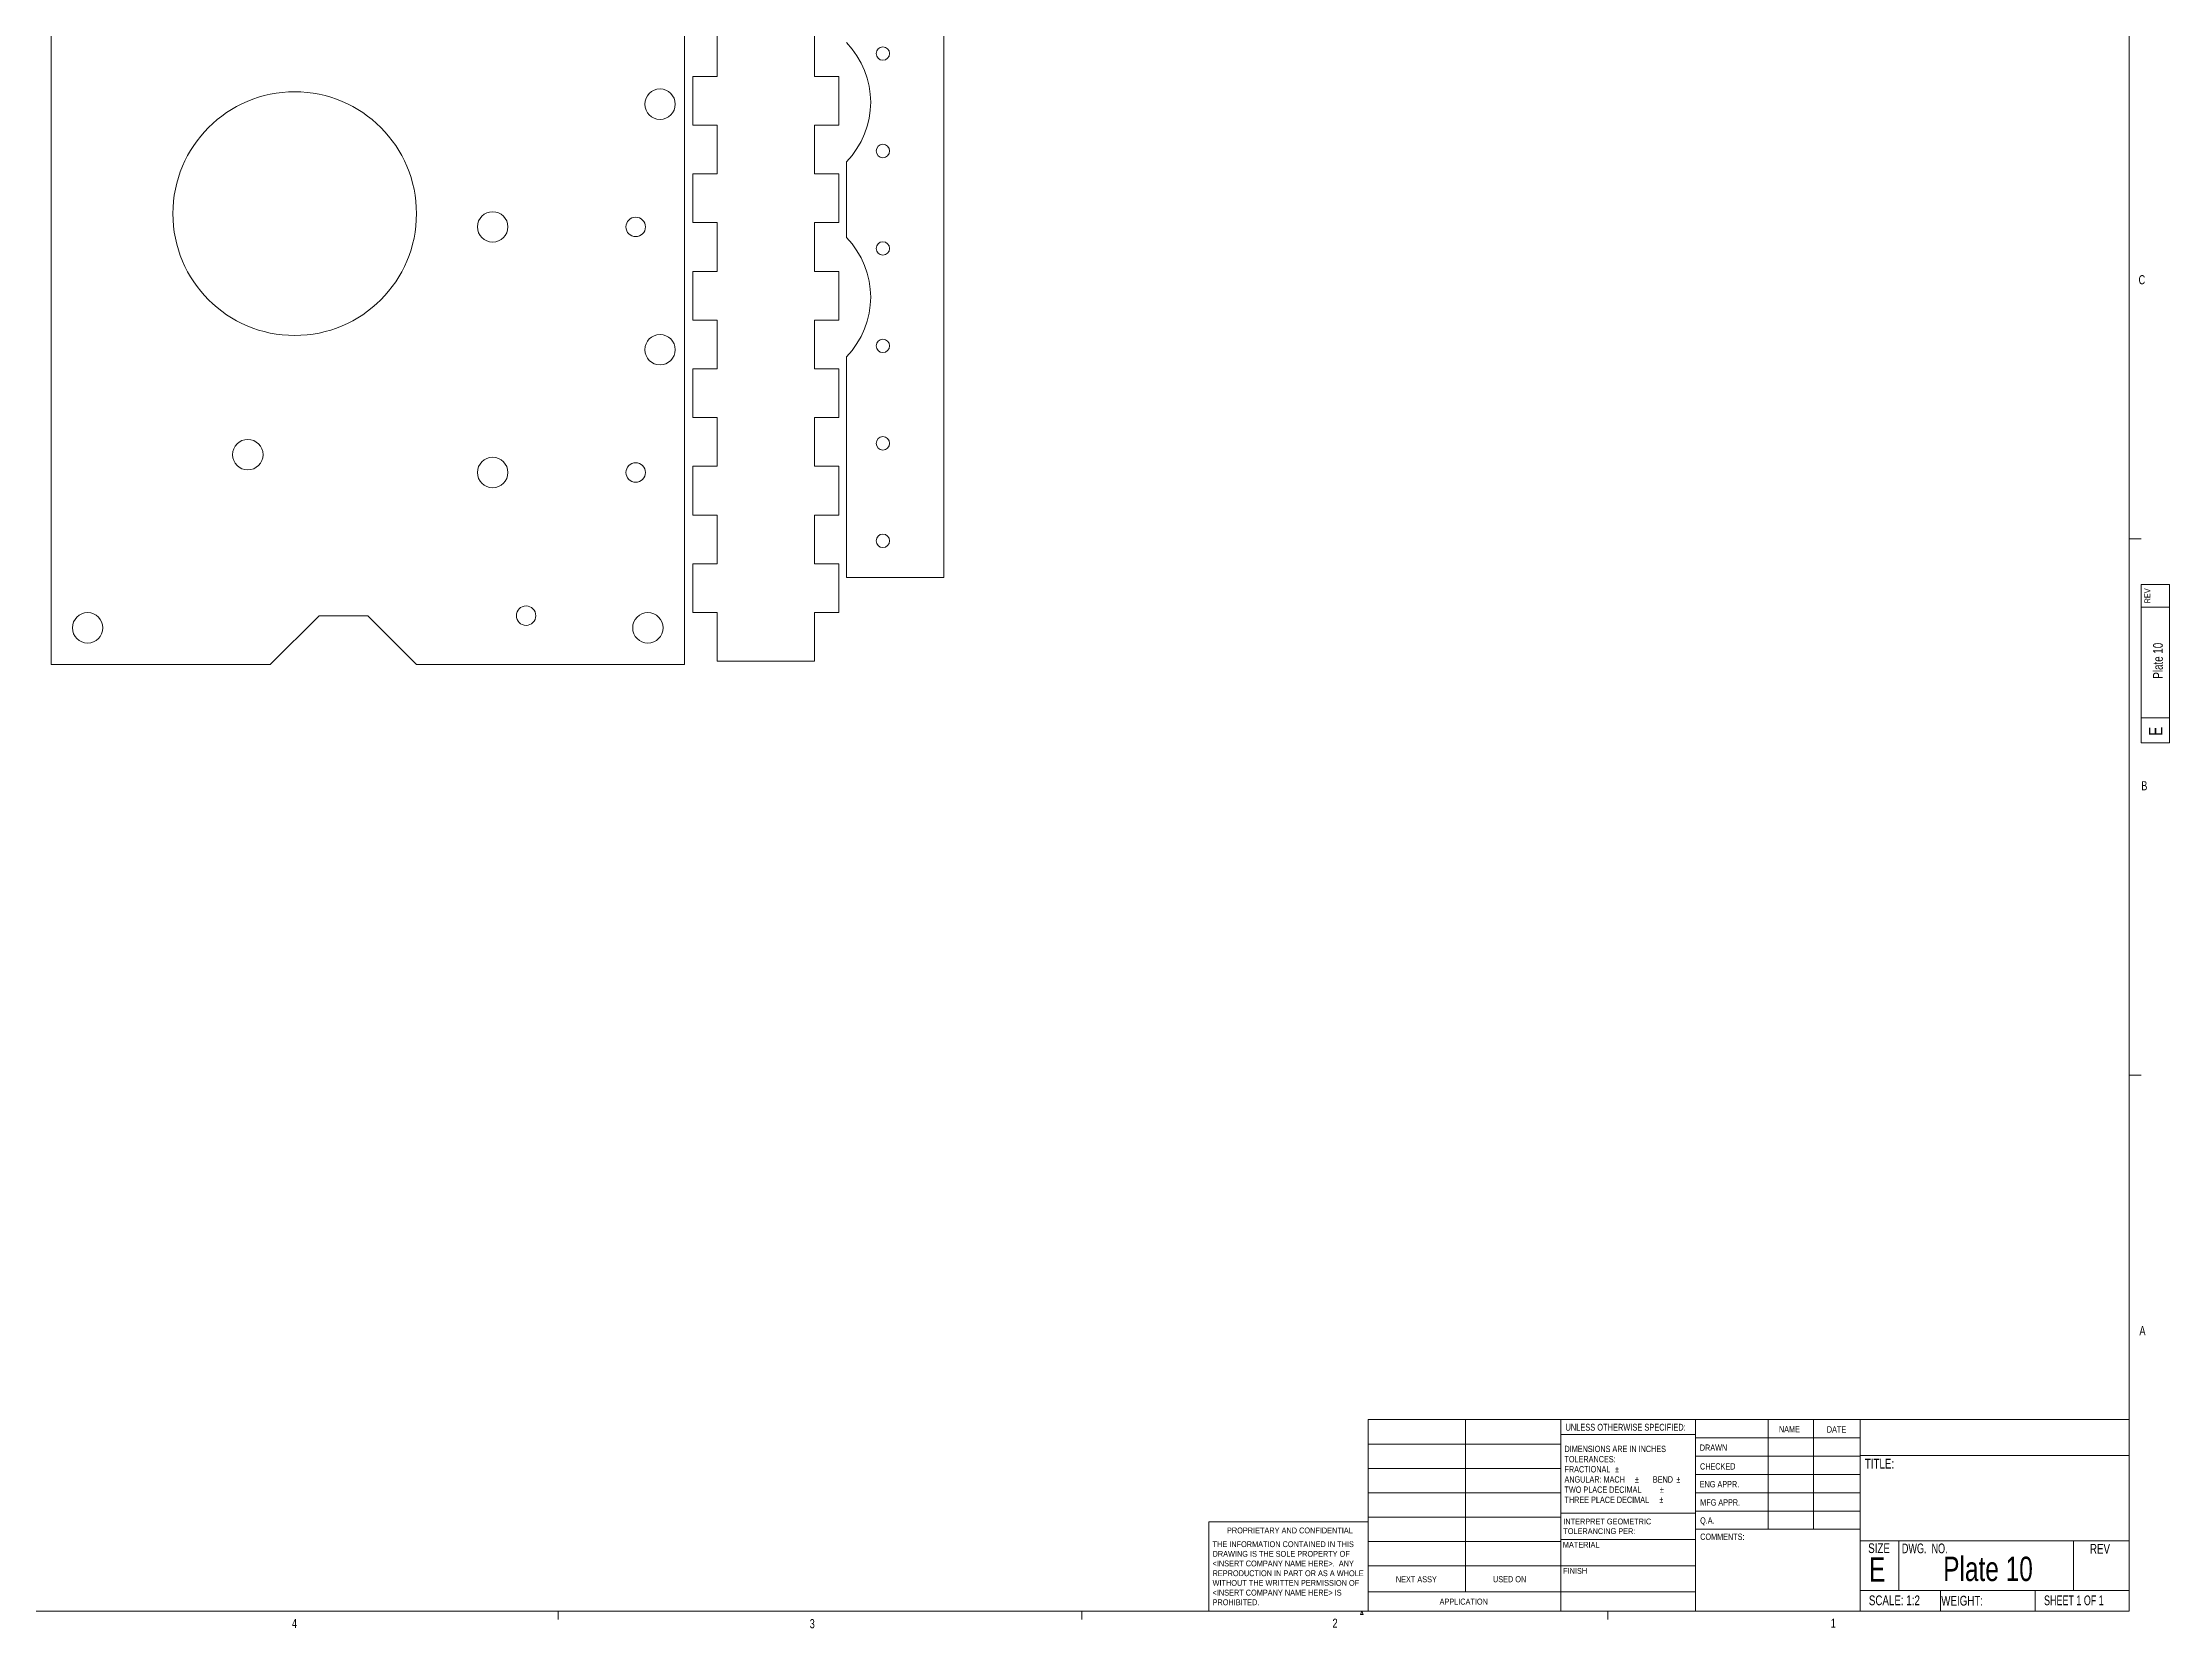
# Model space of a CAD drawing. Header units: inches. Extents: x 0.3 to 43.9, y 0.2 to 33.7.
# Drawn here: x 22.11 to 43.94, y 0.23 to 16.5 of the extents above; entities that cross this region are included whole.
import ezdxf

# ---------------------------------------------------------------- set-up
doc = ezdxf.new("R2010")
doc.units = ezdxf.units.IN
doc.header["$MEASUREMENT"] = 0
doc.styles.add('SLDTEXTSTYLE0', font='TXT', dxfattribs={"width": 0.75})
doc.styles.add('SLDTEXTSTYLE1', font='TXT', dxfattribs={"width": 0.6875})
doc.styles.add('SLDTEXTSTYLE2', font='TXT', dxfattribs={"width": 0.694444})

# ---------------------------------------------------------------- blocks, each defined once
blk = doc.blocks.new('SW_NOTE_0')
at = {"color": 0, "linetype": 'Continuous', "lineweight": 0, "char_height": 0.06, "attachment_point": 1, "style": 'SLDTEXTSTYLE0'}
for s, insert in [('INTERPRET GEOMETRIC', (0, 0.077)), ('TOLERANCING PER:', (0, -0.022))]:
    blk.add_mtext(s, dxfattribs=dict(at, insert=insert))
blk = doc.blocks.new('SW_NOTE_1')
at = {"color": 0, "linetype": 'Continuous', "lineweight": 0, "char_height": 0.065, "attachment_point": 1, "style": 'SLDTEXTSTYLE0'}
for s, insert in [('DIMENSIONS ARE IN INCHES', (0, 0.084)), ('TOLERANCES:', (0, -0.021)), ('FRACTIONAL', (0, -0.125)), ('%%p', (0.518, -0.125)), ('ANGULAR: MACH', (0, -0.229)), ('TWO PLACE DECIMAL', (0, -0.334)), ('%%p', (0.723, -0.229)), ('BEND', (0.907, -0.229)), ('%%p', (0.979, -0.334)), ('%%p', (1.148, -0.229)), ('THREE PLACE DECIMAL', (0, -0.438)), ('%%p', (0.974, -0.438))]:
    blk.add_mtext(s, dxfattribs=dict(at, insert=insert))
blk = doc.blocks.new('SW_NOTE_2')
at = {"color": 0, "linetype": 'Continuous', "lineweight": 0, "char_height": 0.06, "attachment_point": 1, "style": 'SLDTEXTSTYLE0'}
for s, insert in [('THE INFORMATION CONTAINED IN THIS', (0, 0.077)), ('<INSERT COMPANY NAME HERE>.  ANY', (0, -0.121)), ('DRAWING IS THE SOLE PROPERTY OF', (0, -0.022)), ('WITHOUT THE WRITTEN PERMISSION OF', (0, -0.32)), ('<INSERT COMPANY NAME HERE> IS', (0, -0.42)), ('REPRODUCTION IN PART OR AS A WHOLE', (0, -0.221)), ('PROHIBITED.', (0, -0.519))]:
    blk.add_mtext(s, dxfattribs=dict(at, insert=insert))

msp = doc.modelspace()

# ---------------------------------------------------------------- linework, layer by layer
at = {"color": 7, "linetype": 'Continuous', "lineweight": 0}
for p, q in [((43.523, 0.411), (43.523, 33.411)), ((43.523, 11.411), (43.648, 11.411)), ((43.648, 10.943), (43.937, 10.943)), ((43.648, 10.943), (43.648, 9.32)), ((43.937, 10.943), (43.937, 9.32)), ((43.937, 10.71), (43.648, 10.71)), ((43.648, 9.576), (43.937, 9.576)), ((43.648, 9.32), (43.937, 9.32)), ((43.523, 5.911), (43.648, 5.911)), ((35.714, 2.375), (43.523, 2.375)), ((35.714, 0.411), (35.714, 2.375)), ((36.712, 2.375), (36.712, 0.607)), ((37.691, 0.411), (37.691, 2.375)), ((39.073, 2.221), (37.691, 2.221)), ((39.073, 2.375), (39.073, 0.411)), ((39.073, 2.187), (40.764, 2.187)), ((39.817, 2.375), (39.817, 1.25)), ((40.285, 2.375), (40.285, 1.25)), ((40.764, 2.375), (40.764, 0.411)), ((35.714, 2.125), (37.691, 2.125)), ((39.073, 2), (40.764, 2)), ((40.764, 2.008), (43.523, 2.008)), ((35.714, 1.875), (37.691, 1.875)), ((39.073, 1.812), (40.764, 1.812)), ((35.714, 1.625), (37.691, 1.625)), ((40.764, 1.625), (39.073, 1.625)), ((34.077, 0.411), (34.077, 1.325)), ((35.714, 1.325), (34.077, 1.325)), ((35.714, 1.375), (37.691, 1.375)), ((37.691, 1.414), (39.073, 1.414)), ((40.764, 1.437), (39.073, 1.437)), ((35.714, 1.125), (37.691, 1.125)), ((37.691, 1.144), (39.073, 1.144)), ((40.764, 1.25), (39.073, 1.25)), ((40.764, 1.13), (43.523, 1.13)), ((41.16, 1.13), (41.16, 0.623)), ((42.951, 1.13), (42.951, 0.623)), ((35.714, 0.875), (37.691, 0.875)), ((37.691, 0.874), (39.073, 0.874)), ((35.714, 0.607), (39.073, 0.607)), ((40.764, 0.623), (43.523, 0.623)), ((41.587, 0.623), (41.587, 0.411)), ((42.559, 0.623), (42.559, 0.411)), ((43.523, 0.411), (0.523, 0.411)), ((27.398, 0.411), (27.398, 0.326)), ((32.773, 0.411), (32.773, 0.326)), ((35.634, 0.376), (35.648, 0.411)), ((35.66, 0.376), (35.634, 0.376)), ((35.648, 0.411), (35.66, 0.376)), ((38.173, 0.411), (38.173, 0.326))]:
    msp.add_line(p, q, dxfattribs=at)
at = {"color": 7, "linetype": 'Continuous', "lineweight": 15}
for p, q in [((31.357, 11.017), (31.357, 21.892)), ((28.695, 10.124), (28.695, 19.874)), ((22.195, 18.374), (22.195, 10.124)), ((29.031, 16.657), (29.031, 16.157)), ((30.031, 16.157), (30.031, 16.657)), ((28.781, 15.657), (28.781, 16.157)), ((29.031, 16.157), (28.781, 16.157)), ((30.281, 16.157), (30.031, 16.157)), ((30.281, 15.657), (30.281, 16.157)), ((28.781, 15.657), (29.031, 15.657)), ((29.031, 15.657), (29.031, 15.157)), ((30.031, 15.657), (30.281, 15.657)), ((30.031, 15.157), (30.031, 15.657)), ((28.781, 14.657), (28.781, 15.157)), ((29.031, 15.157), (28.781, 15.157)), ((30.281, 15.157), (30.031, 15.157)), ((30.281, 14.657), (30.281, 15.157)), ((30.357, 15.28), (30.357, 14.505)), ((28.781, 14.657), (29.031, 14.657)), ((29.031, 14.657), (29.031, 14.157)), ((30.031, 14.657), (30.281, 14.657)), ((30.031, 14.157), (30.031, 14.657)), ((28.781, 13.657), (28.781, 14.157)), ((29.031, 14.157), (28.781, 14.157)), ((30.281, 14.157), (30.031, 14.157)), ((30.281, 13.657), (30.281, 14.157)), ((28.781, 13.657), (29.031, 13.657)), ((29.031, 13.657), (29.031, 13.157)), ((30.031, 13.657), (30.281, 13.657)), ((30.031, 13.157), (30.031, 13.657)), ((28.781, 12.657), (28.781, 13.157)), ((29.031, 13.157), (28.781, 13.157)), ((30.281, 13.157), (30.031, 13.157)), ((30.281, 12.657), (30.281, 13.157)), ((30.357, 13.28), (30.357, 11.017)), ((28.781, 12.657), (29.031, 12.657)), ((29.031, 12.657), (29.031, 12.157)), ((30.031, 12.157), (30.031, 12.657)), ((30.031, 12.657), (30.281, 12.657)), ((28.781, 11.657), (28.781, 12.157)), ((29.031, 12.157), (28.781, 12.157)), ((30.281, 12.157), (30.031, 12.157)), ((30.281, 11.657), (30.281, 12.157)), ((28.781, 11.657), (29.031, 11.657)), ((29.031, 11.657), (29.031, 11.157)), ((30.031, 11.157), (30.031, 11.657)), ((30.031, 11.657), (30.281, 11.657)), ((28.781, 10.657), (28.781, 11.157)), ((29.031, 11.157), (28.781, 11.157)), ((30.281, 11.157), (30.031, 11.157)), ((30.281, 10.657), (30.281, 11.157)), ((30.357, 11.017), (31.357, 11.017)), ((24.945, 10.624), (24.445, 10.124)), ((25.445, 10.624), (24.945, 10.624)), ((25.945, 10.124), (25.445, 10.624)), ((28.781, 10.657), (29.031, 10.657)), ((29.031, 10.657), (29.031, 10.157)), ((30.031, 10.157), (30.031, 10.657)), ((30.031, 10.657), (30.281, 10.657)), ((22.195, 10.124), (24.445, 10.124)), ((25.945, 10.124), (28.695, 10.124)), ((30.031, 10.157), (29.031, 10.157))]:
    msp.add_line(p, q, dxfattribs=at)
for centre, radius in [((30.732, 16.392), 0.0689), ((24.695, 14.749), 1.25), ((28.445, 15.872), 0.156), ((30.732, 15.392), 0.0689), ((26.727, 14.613), 0.156), ((28.195, 14.613), 0.1), ((30.732, 14.392), 0.0689), ((28.445, 13.353), 0.156), ((30.732, 13.392), 0.0689), ((30.732, 12.392), 0.0689), ((24.214, 12.276), 0.156), ((26.727, 12.093), 0.156), ((28.195, 12.093), 0.1), ((30.732, 11.392), 0.0689), ((27.07, 10.624), 0.1), ((22.57, 10.499), 0.156), ((28.32, 10.499), 0.156)]:
    msp.add_circle(centre, radius, dxfattribs=at)
for centre in [(29.732, 15.892), (29.732, 13.892)]:
    msp.add_arc(centre, 0.875, 315.5847, 44.4153, dxfattribs=at)

# ---------------------------------------------------------------- block references
at = {"color": 7, "linetype": 'Continuous', "lineweight": 0}
for name, p in [('SW_NOTE_1', (37.728, 2.023)), ('SW_NOTE_0', (37.716, 1.283)), ('SW_NOTE_2', (34.116, 1.05))]:
    msp.add_blockref(name, p, dxfattribs=at)

# ---------------------------------------------------------------- texts
for s, insert, char_height, attachment_point, style in [('C', (43.62, 14.118), 0.0938, 1, 'SLDTEXTSTYLE0'), ('B', (43.648, 8.926), 0.0938, 1, 'SLDTEXTSTYLE0'), ('A', (43.629, 3.335), 0.0938, 1, 'SLDTEXTSTYLE0'), ('UNLESS OTHERWISE SPECIFIED:', (37.738, 2.332), 0.07, 1, 'SLDTEXTSTYLE0'), ('NAME', (39.929, 2.309), 0.065, 1, 'SLDTEXTSTYLE0'), ('DATE', (40.421, 2.307), 0.065, 1, 'SLDTEXTSTYLE0'), ('DRAWN', (39.117, 2.12), 0.065, 1, 'SLDTEXTSTYLE0'), ('TITLE:', (40.81, 1.973), 0.1, 1, 'SLDTEXTSTYLE0'), ('CHECKED', (39.119, 1.928), 0.065, 1, 'SLDTEXTSTYLE0'), ('ENG APPR.', (39.116, 1.745), 0.065, 1, 'SLDTEXTSTYLE0'), ('MFG APPR.', (39.121, 1.558), 0.065, 1, 'SLDTEXTSTYLE0'), ('Q.A.', (39.12, 1.372), 0.065, 1, 'SLDTEXTSTYLE0'), ('PROPRIETARY AND CONFIDENTIAL', (34.264, 1.268), 0.06, 1, 'SLDTEXTSTYLE0'), ('MATERIAL', (37.711, 1.121), 0.06, 1, 'SLDTEXTSTYLE0'), ('COMMENTS:', (39.121, 1.206), 0.065, 1, 'SLDTEXTSTYLE0'), ('SIZE', (40.845, 1.106), 0.1, 1, 'SLDTEXTSTYLE0'), ('DWG.  NO.', (41.191, 1.104), 0.1, 1, 'SLDTEXTSTYLE2'), ('REV', (43.121, 1.1), 0.1, 1, 'SLDTEXTSTYLE0'), ('E', (40.853, 0.963), 0.25, 1, 'SLDTEXTSTYLE0'), ('Plate 10', (42.075, 0.969), 0.25, 2, 'SLDTEXTSTYLE0'), ('NEXT ASSY', (35.997, 0.768), 0.0625, 1, 'SLDTEXTSTYLE0'), ('USED ON', (36.994, 0.769), 0.0625, 1, 'SLDTEXTSTYLE0'), ('FINISH', (37.714, 0.853), 0.06, 1, 'SLDTEXTSTYLE0'), ('APPLICATION', (36.446, 0.539), 0.0625, 1, 'SLDTEXTSTYLE0'), ('SCALE: 1:2', (40.852, 0.571), 0.1, 1, 'SLDTEXTSTYLE0'), ('WEIGHT:', (41.595, 0.567), 0.1, 1, 'SLDTEXTSTYLE0'), ('SHEET 1 OF 1', (42.65, 0.571), 0.1, 1, 'SLDTEXTSTYLE1'), ('4', (24.667, 0.331), 0.0938, 1, 'SLDTEXTSTYLE0'), ('3', (29.981, 0.328), 0.0938, 1, 'SLDTEXTSTYLE0'), ('2', (35.347, 0.333), 0.0938, 1, 'SLDTEXTSTYLE0'), ('1', (40.461, 0.333), 0.0938, 1, 'SLDTEXTSTYLE0')]:
    msp.add_mtext(s, dxfattribs=dict(at, insert=insert, char_height=char_height, attachment_point=attachment_point, style=style))
at = {"color": 7, "linetype": 'Continuous', "lineweight": 0, "rotation": 90, "style": 'SLDTEXTSTYLE0'}
for s, insert, char_height, attachment_point in [('REV', (43.681, 10.75), 0.06, 1), ('Plate 10', (43.769, 10.162), 0.1, 2), ('E', (43.727, 9.393), 0.138, 1)]:
    msp.add_mtext(s, dxfattribs=dict(at, insert=insert, char_height=char_height, attachment_point=attachment_point))

doc.saveas('drawing.dxf')
